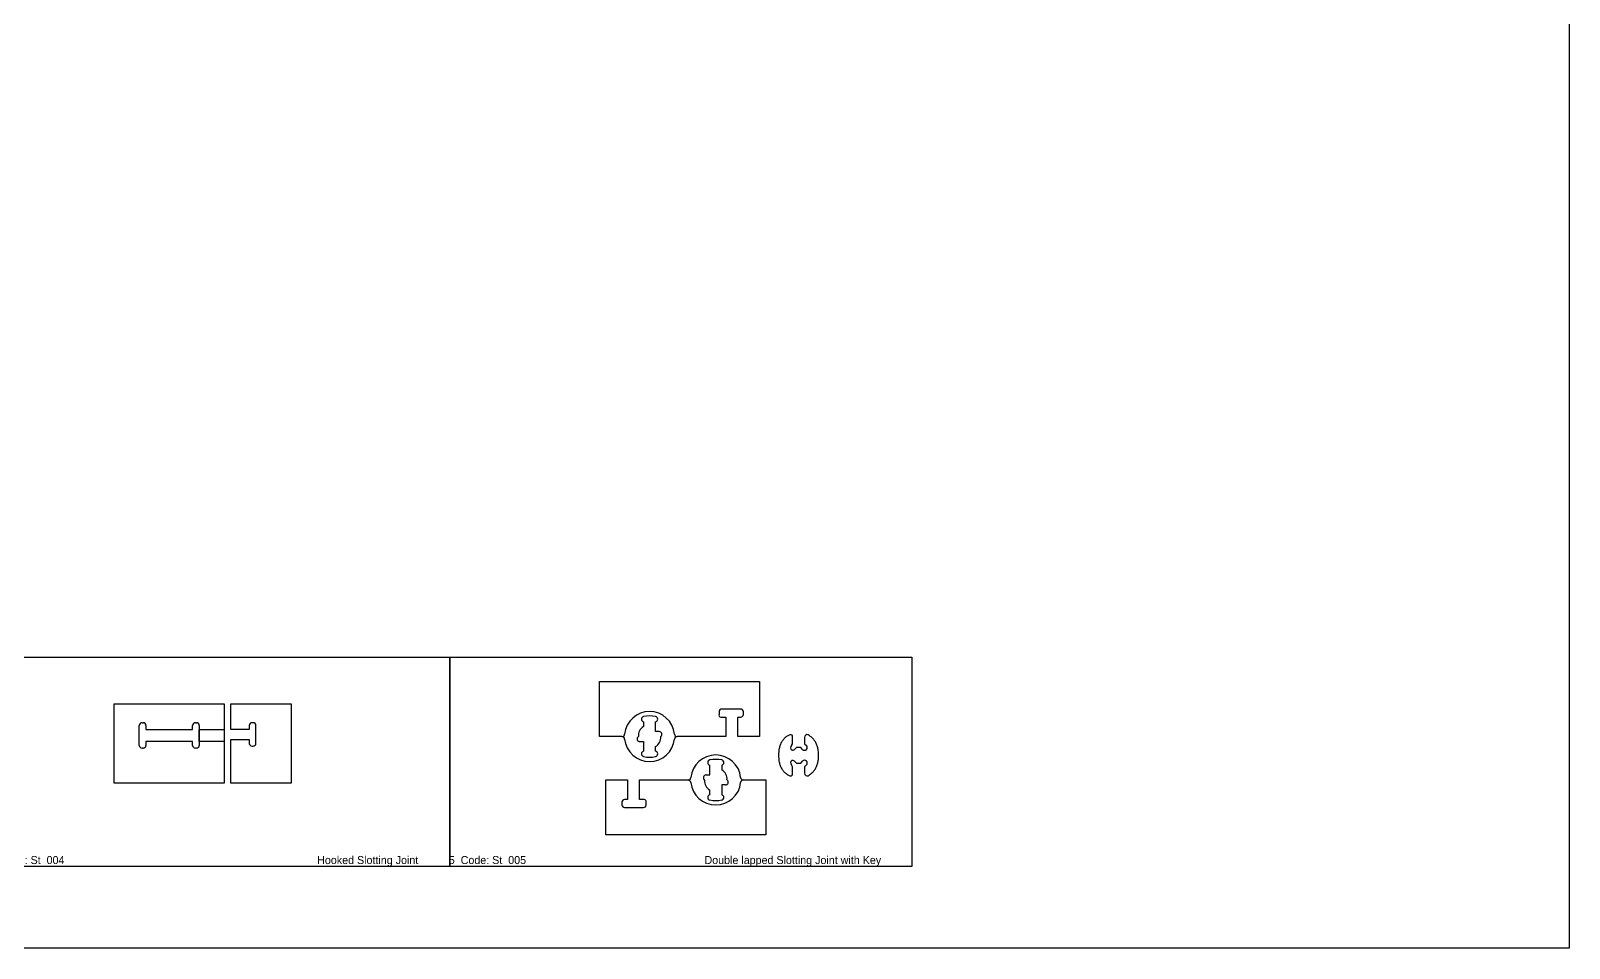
# Model space of a CAD drawing. Extents: x -5 to 6482, y 2 to 3133.
# Drawn here: x 4175 to 6482, y 2 to 1378 of the extents above; entities that cross this region are included whole.
import ezdxf

# ---------------------------------------------------------------- set-up
doc = ezdxf.new("R2010")
doc.units = 0
doc.layers.get('0').update_dxf_attribs({"linetype": 'CONTINUOUS'})
for name, color, linetype in [('3MM_ENGRAVE', 5, 'CONTINUOUS'), ('CUT_18_MM', 7, 'CONTINUOUS'), ('ENGRAVE_9MM', 3, 'CONTINUOUS'), ('TEXT', 9, 'CONTINUOUS')]:
    doc.layers.add(name, color=color, linetype=linetype)

# ---------------------------------------------------------------- blocks, each defined once
blk = doc.blocks.new('_U57')
at = {"layer": 'TEXT', "linetype": 'CONTINUOUS'}
blk.add_text('5  Code: St_005                                                            Double lapped Slotting Joint with Key', height=12, dxfattribs=at).set_placement((11396.6, 752.8))
blk = doc.blocks.new('_U56')
at = {"layer": 'TEXT', "linetype": 'CONTINUOUS'}
blk.add_text('4  Code: St_004                                                                                     Hooked Slotting Joint', height=12, dxfattribs=at).set_placement((10704.3, 752.8))

msp = doc.modelspace()

# ---------------------------------------------------------------- linework, layer by layer
for p, q in [((6482.4, 3132.7), (6482.4, 2.1)), ((4110.3, 438.5), (4803.5, 438.5)), ((4803.5, 438.5), (5496.7, 438.5)), ((4803.5, 124.6), (4803.5, 438.5)), ((4803.5, 438.5), (4803.5, 124.6)), ((5496.7, 438.5), (5496.7, 124.6)), ((4803.5, 124.6), (4110.3, 124.6)), ((5496.7, 124.6), (4803.5, 124.6)), ((6482.4, 2.1), (11.4, 2.1))]:
    msp.add_line(p, q)
at = {"layer": '3MM_ENGRAVE', "linetype": 'CONTINUOUS'}
for p, q in [((4427.9, 312.2), (4427.9, 330.2)), ((4427.9, 330.2), (4465.4, 330.2)), ((4465.4, 330.2), (4465.4, 312.2)), ((4465.4, 312.2), (4427.9, 312.2))]:
    msp.add_line(p, q, dxfattribs=at)
at = {"layer": 'CUT_18_MM', "color": 7, "linetype": 'CONTINUOUS'}
for p, q in [((5027.9, 319.5), (5027.9, 402)), ((5027.9, 402), (5267.9, 402)), ((5267.9, 402), (5267.9, 319.5)), ((4300.4, 249.8), (4300.4, 368.7)), ((4300.4, 368.7), (4465.4, 368.7)), ((4465.4, 368.7), (4465.4, 249.8)), ((4475.4, 330.2), (4475.4, 368.7)), ((4475.4, 368.7), (4565.4, 368.7)), ((4565.4, 368.7), (4565.4, 249.8)), ((5094.1, 349.5), (5094.1, 349.5)), ((5094.1, 349.5), (5094.1, 349.5)), ((5094.1, 349.5), (5094.1, 349.5)), ((5112.1, 349.5), (5112.1, 349.5)), ((5112.1, 349.5), (5112.1, 349.5)), ((5112.1, 349.5), (5112.1, 349.5)), ((5207.4, 356.6), (5207.4, 356.6)), ((5207.4, 356.6), (5207.4, 352.8)), ((5207.4, 352.8), (5207.4, 352.8)), ((5210, 348.7), (5210, 348.7)), ((5210, 348.7), (5217.4, 348.7)), ((5239.8, 360.7), (5211.5, 360.7)), ((5211.5, 360.7), (5211.5, 360.7)), ((5217.4, 348.7), (5217.4, 319.5)), ((5235.4, 319.5), (5235.4, 348.7)), ((5235.4, 348.7), (5239.8, 348.7)), ((5239.8, 360.7), (5239.8, 360.7)), ((5239.8, 348.7), (5239.8, 348.7)), ((5243.9, 352.8), (5243.9, 356.6)), ((5243.9, 356.6), (5243.9, 356.6)), ((5243.9, 352.8), (5243.9, 352.8)), ((4337.9, 306.3), (4337.9, 336.1)), ((4337.9, 336.1), (4337.9, 336.1)), ((4342, 340.2), (4342, 340.2)), ((4342, 340.2), (4343.8, 340.2)), ((4343.8, 340.2), (4343.8, 340.2)), ((4347.9, 336.1), (4347.9, 336.1)), ((4347.9, 336.1), (4347.9, 330.2)), ((4347.9, 330.2), (4417.9, 330.2)), ((4417.9, 330.2), (4417.9, 336.1)), ((4417.9, 336.1), (4417.9, 336.1)), ((4422, 340.2), (4422, 340.2)), ((4422, 340.2), (4423.8, 340.2)), ((4423.8, 340.2), (4423.8, 340.2)), ((4427.9, 336.1), (4427.9, 336.1)), ((4427.9, 336.1), (4427.9, 312.2)), ((4502.9, 330.2), (4475.4, 330.2)), ((4502.9, 336.1), (4502.9, 336.1)), ((4502.9, 336.1), (4502.9, 330.2)), ((4508.8, 340.2), (4507, 340.2)), ((4507, 340.2), (4507, 340.2)), ((4508.8, 340.2), (4508.8, 340.2)), ((4512.9, 309.3), (4512.9, 336.1)), ((4512.9, 336.1), (4512.9, 336.1)), ((5094.1, 341.5), (5094.1, 341.5)), ((5094.1, 341.5), (5094.1, 334.5)), ((5094.1, 334.5), (5094.1, 334.5)), ((5112.1, 327), (5112.1, 341.5)), ((5112.1, 341.5), (5112.1, 341.5)), ((5117.6, 327), (5112.1, 327)), ((5117.6, 327), (5117.6, 327)), ((4337.9, 306.3), (4337.9, 306.3)), ((4343.8, 302.2), (4342, 302.2)), ((4342, 302.2), (4342, 302.2)), ((4343.8, 302.2), (4343.8, 302.2)), ((4417.9, 312.2), (4347.9, 312.2)), ((4347.9, 312.2), (4347.9, 306.3)), ((4347.9, 306.3), (4347.9, 306.3)), ((4417.9, 306.3), (4417.9, 312.2)), ((4417.9, 306.3), (4417.9, 306.3)), ((4423.8, 302.2), (4422, 302.2)), ((4422, 302.2), (4422, 302.2)), ((4423.8, 302.2), (4423.8, 302.2)), ((4427.9, 312.2), (4427.9, 306.3)), ((4427.9, 306.3), (4427.9, 306.3)), ((4475.4, 249.8), (4475.4, 315.2)), ((4475.4, 315.2), (4502.9, 315.2)), ((4502.9, 315.2), (4502.9, 309.3)), ((4502.9, 309.3), (4502.9, 309.3)), ((4507, 305.2), (4507, 305.2)), ((4507, 305.2), (4508.8, 305.2)), ((4508.8, 305.2), (4508.8, 305.2)), ((4512.9, 309.3), (4512.9, 309.3)), ((5061.7, 319.5), (5027.9, 319.5)), ((5086.3, 319.5), (5086.3, 319.5)), ((5088.6, 312), (5088.6, 312)), ((5088.6, 312), (5094.1, 312)), ((5094.1, 312), (5094.1, 297.4)), ((5112.1, 297.4), (5112.1, 304.5)), ((5112.1, 304.5), (5112.1, 304.5)), ((5119.9, 319.5), (5119.9, 319.5)), ((5217.4, 319.5), (5144.5, 319.5)), ((5267.9, 319.5), (5235.4, 319.5)), ((5313.7, 322.2), (5313.7, 322.2)), ((5313.7, 322.2), (5313.7, 322.2)), ((5316.2, 305.9), (5317.6, 308.8)), ((5316.2, 305.9), (5316.2, 305.9)), ((5317.6, 308.8), (5317.6, 318.3)), ((5317.6, 318.3), (5317.6, 318.3)), ((5323.4, 303), (5320.5, 300.1)), ((5320.5, 300.1), (5320.5, 300.1)), ((5329.8, 303), (5323.4, 303)), ((5332.7, 300.1), (5329.8, 303)), ((5332.7, 300.1), (5332.7, 300.1)), ((5335.6, 318.3), (5335.6, 318.3)), ((5335.6, 318.3), (5335.6, 308.8)), ((5335.6, 308.8), (5338.5, 305.9)), ((5338.5, 305.9), (5338.5, 305.9)), ((5094.1, 297.4), (5094.1, 297.4)), ((5094.1, 289.5), (5094.1, 289.5)), ((5112.1, 289.5), (5112.1, 289.5)), ((5112.1, 289.5), (5112.1, 289.5)), ((5193.4, 284.3), (5193.4, 284.3)), ((5211.5, 284.4), (5211.5, 284.4)), ((5211.5, 284.4), (5211.5, 284.4)), ((5317.6, 274), (5316.2, 276.9)), ((5316.2, 276.9), (5316.2, 276.9)), ((5320.5, 282.7), (5320.5, 282.7)), ((5320.5, 282.7), (5323.4, 279.8)), ((5323.4, 279.8), (5329.8, 279.8)), ((5329.8, 279.8), (5332.7, 282.7)), ((5332.7, 282.7), (5332.7, 282.7)), ((5338.5, 276.9), (5335.6, 274)), ((5338.5, 276.9), (5338.5, 276.9)), ((5037.6, 171.9), (5037.6, 254.4)), ((5037.6, 254.4), (5070.1, 254.4)), ((5070.1, 254.4), (5070.1, 225.1)), ((5088.1, 225.1), (5088.1, 254.4)), ((5088.1, 254.4), (5161, 254.4)), ((5185.7, 254.4), (5185.7, 254.4)), ((5188, 261.9), (5188, 261.9)), ((5188, 261.9), (5193.5, 261.9)), ((5193.5, 261.9), (5193.5, 276.4)), ((5193.5, 276.4), (5193.5, 276.4)), ((5211.5, 276.4), (5211.5, 269.4)), ((5211.5, 269.4), (5211.5, 269.4)), ((5219.2, 254.4), (5219.2, 254.4)), ((5243.8, 254.4), (5277.6, 254.4)), ((5277.6, 254.4), (5277.6, 171.9)), ((5317.6, 264.5), (5317.6, 274)), ((5317.6, 264.5), (5317.6, 264.5)), ((5335.6, 274), (5335.6, 264.5)), ((5335.6, 264.5), (5335.6, 264.5)), ((4465.4, 249.8), (4300.4, 249.8)), ((4565.4, 249.8), (4475.4, 249.8)), ((5193.5, 232.3), (5193.5, 239.4)), ((5193.5, 239.4), (5193.5, 239.4)), ((5193.5, 232.3), (5193.5, 232.3)), ((5217, 246.9), (5211.5, 246.9)), ((5211.5, 246.9), (5211.5, 232.3)), ((5211.5, 232.3), (5211.5, 232.3)), ((5217, 246.9), (5217, 246.9)), ((5061.6, 221), (5061.6, 221)), ((5061.6, 221), (5061.6, 217.2)), ((5061.6, 217.2), (5061.6, 217.2)), ((5070.1, 225.1), (5065.7, 225.1)), ((5065.7, 225.1), (5065.7, 225.1)), ((5065.7, 213.1), (5065.7, 213.1)), ((5065.7, 213.1), (5094, 213.1)), ((5095.5, 225.1), (5088.1, 225.1)), ((5094, 213.1), (5094, 213.1)), ((5095.5, 225.1), (5095.5, 225.1)), ((5098.1, 217.2), (5098.1, 221)), ((5098.1, 221), (5098.1, 221)), ((5098.1, 217.2), (5098.1, 217.2)), ((5193.5, 224.4), (5193.5, 224.4)), ((5193.5, 224.4), (5193.5, 224.4)), ((5193.5, 224.4), (5193.5, 224.4)), ((5211.5, 224.4), (5211.5, 224.4)), ((5211.5, 224.4), (5211.5, 224.4)), ((5211.5, 224.4), (5211.5, 224.4)), ((5277.6, 171.9), (5037.6, 171.9))]:
    msp.add_line(p, q, dxfattribs=at)
for centre, radius, start, end in [((5095.1, 345.5), 4.1, 103.2632, 256.7354), ((5103.1, 306.1), 44.3, 78.2852, 101.7148), ((5111.2, 345.5), 4.1, 283.2646, 76.7368), ((5210.3, 351.8), 3.05, 159.7373, 265.0241), ((5211.5, 356.6), 4.1, 90, 180), ((5239.8, 356.6), 4.1, 360, 90), ((5239.8, 352.8), 4.1, 270, 0), ((4342, 336.1), 4.1, 90, 180), ((4343.8, 336.1), 4.1, 360, 90), ((4422, 336.1), 4.1, 90, 180), ((4423.8, 336.1), 4.1, 360, 90), ((4507, 336.1), 4.1, 90, 180), ((4508.8, 336.1), 4.1, 360, 90), ((5101.8, 321), 15.5, 119.5811, 185.6475), ((5117.6, 322.9), 4.1, 303.9763, 90), ((4342, 306.3), 4.1, 180, 270), ((4343.8, 306.3), 4.1, 270, 0), ((4422, 306.3), 4.1, 180, 270), ((4423.8, 306.3), 4.1, 270, 0), ((4507, 309.3), 4.1, 180, 270), ((4508.8, 309.3), 4.1, 270, 0), ((5061.7, 315.4), 4.1, 5.6561, 90), ((5103.1, 319.5), 37.5, 185.6561, 354.3439), ((5088.6, 316.1), 4.1, 123.9763, 270), ((5104.5, 317.9), 15.5, 299.5811, 5.6475), ((5144.5, 315.4), 4.1, 90, 174.3439), ((5334.5, 293.3), 37.9, 163.3982, 171.8533), ((5331.4, 294.3), 34.6, 154.4494, 163.4325), ((5327.6, 296.1), 30.4, 144.6955, 154.4841), ((5324, 298.6), 26, 133.8678, 144.7255), ((5321.3, 301.5), 22.1, 121.7726, 133.8813), ((5319.7, 304), 19.1, 108.412, 121.7519), ((5314.7, 319.2), 3.08, 341.5908, 108.7404), ((5318, 302.8), 3.64, 119.2586, 313.8406), ((5335.6, 303), 4.1, 225.0001, 44.9999), ((5339.7, 318.3), 4.1, 71.3942, 180), ((5336.6, 313.6), 9.63, 43.8589, 62.6616), ((5331.9, 301.5), 22.1, 46.1187, 58.2274), ((5329.2, 298.6), 26, 35.2745, 46.1322), ((5325.6, 296.1), 30.4, 25.5159, 35.3045), ((5321.8, 294.3), 34.6, 16.5675, 25.5506), ((5318.7, 293.3), 37.9, 8.1467, 16.6018), ((5095.1, 293.5), 4.1, 103.2604, 255.8456), ((5103.1, 332.8), 44.3, 258.1785, 281.7229), ((5111.2, 293.5), 4.1, 283.276, 76.7354), ((5202.4, 254.4), 37.5, 5.6561, 174.3439), ((5194.4, 280.4), 4.1, 104.1544, 256.7396), ((5202.5, 241), 44.3, 78.2771, 101.8215), ((5210.5, 280.4), 4.1, 283.2646, 76.724), ((5320.9, 294.5), 24.2, 170.023, 180.5129), ((5424, 294.3), 127.4, 179.989, 184.5631), ((5334.5, 289.5), 37.9, 188.1467, 196.6018), ((5331.4, 288.5), 34.6, 196.5675, 205.5506), ((5318, 280.1), 3.64, 46.1594, 240.7414), ((5335.6, 279.8), 4.1, 315.0001, 134.9999), ((5321.9, 288.5), 34.6, 334.4494, 343.4325), ((5318.7, 289.5), 37.9, 343.3982, 351.8533), ((5332.3, 294.1), 24.3, 0.48, 10.9535), ((5229.3, 294.3), 127.4, 355.4369, 0.011), ((5161.3, 258.1), 3.79, 265.5643, 358.7797), ((5188, 257.8), 4.1, 90, 236.0237), ((5201.1, 252.8), 15.5, 174.3525, 240.4189), ((5203.8, 255.9), 15.5, 354.3525, 60.4189), ((5217, 251), 4.1, 270, 56.0237), ((5243.6, 258.3), 3.92, 183.2354, 272.4207), ((5327.6, 286.7), 30.4, 205.5159, 215.3045), ((5324.1, 284.2), 26, 215.2745, 226.1322), ((5321.4, 281.3), 22.1, 226.1187, 238.2274), ((5318.6, 276.3), 16.4, 237.146, 252.6925), ((5314.7, 263.6), 3.08, 251.2619, 18.4094), ((5339.7, 264.5), 4.1, 180, 288.6052), ((5337.1, 268.6), 8.82, 296.458, 317.0183), ((5331.9, 281.3), 22.1, 301.7726, 313.8813), ((5329.2, 284.2), 26, 313.8678, 324.7255), ((5325.6, 286.7), 30.4, 324.6955, 334.4841), ((5194.4, 228.3), 4.1, 103.2646, 256.7368), ((5210.5, 228.3), 4.1, 283.2632, 76.7354), ((5065.7, 221), 4.1, 90, 180), ((5065.7, 217.2), 4.1, 180, 270), ((5094, 217.2), 4.1, 270, 0), ((5095.2, 222.1), 3.05, 339.7373, 85.0241), ((5202.5, 267.8), 44.3, 258.2852, 281.7148)]:
    msp.add_arc(centre, radius, start, end, dxfattribs=at)
at = {"layer": 'ENGRAVE_9MM', "linetype": 'CONTINUOUS'}
for p, q in [((5094.1, 349.5), (5094.1, 349.5)), ((5094.1, 349.5), (5094.1, 349.5)), ((5094.1, 349.5), (5094.1, 349.5)), ((5112.1, 349.5), (5112.1, 349.5)), ((5112.1, 349.5), (5112.1, 349.5)), ((5112.1, 349.5), (5112.1, 349.5)), ((5094.1, 341.5), (5094.1, 341.5)), ((5094.1, 341.5), (5094.1, 334.5)), ((5094.1, 334.5), (5094.1, 334.5)), ((5112.1, 327), (5112.1, 341.5)), ((5112.1, 341.5), (5112.1, 341.5)), ((5117.6, 327), (5112.1, 327)), ((5117.6, 327), (5117.6, 327)), ((5086.3, 319.5), (5086.3, 319.5)), ((5088.6, 312), (5088.6, 312)), ((5088.6, 312), (5094.1, 312)), ((5094.1, 312), (5094.1, 297.4)), ((5112.1, 297.4), (5112.1, 304.5)), ((5112.1, 304.5), (5112.1, 304.5)), ((5119.9, 319.5), (5119.9, 319.5)), ((5094.1, 297.4), (5094.1, 297.4)), ((5094.1, 289.5), (5094.1, 289.5)), ((5112.1, 289.5), (5112.1, 289.5)), ((5112.1, 289.5), (5112.1, 289.5)), ((5193.4, 284.3), (5193.4, 284.3)), ((5211.5, 284.4), (5211.5, 284.4)), ((5211.5, 284.4), (5211.5, 284.4)), ((5185.7, 254.4), (5185.7, 254.4)), ((5188, 261.9), (5188, 261.9)), ((5188, 261.9), (5193.5, 261.9)), ((5193.5, 261.9), (5193.5, 276.4)), ((5193.5, 276.4), (5193.5, 276.4)), ((5211.5, 276.4), (5211.5, 269.4)), ((5211.5, 269.4), (5211.5, 269.4)), ((5219.2, 254.4), (5219.2, 254.4)), ((5193.5, 232.3), (5193.5, 239.4)), ((5193.5, 239.4), (5193.5, 239.4)), ((5193.5, 232.3), (5193.5, 232.3)), ((5217, 246.9), (5211.5, 246.9)), ((5211.5, 246.9), (5211.5, 232.3)), ((5211.5, 232.3), (5211.5, 232.3)), ((5217, 246.9), (5217, 246.9)), ((5193.5, 224.4), (5193.5, 224.4)), ((5193.5, 224.4), (5193.5, 224.4)), ((5193.5, 224.4), (5193.5, 224.4)), ((5211.5, 224.4), (5211.5, 224.4)), ((5211.5, 224.4), (5211.5, 224.4)), ((5211.5, 224.4), (5211.5, 224.4))]:
    msp.add_line(p, q, dxfattribs=at)
for centre, radius, start, end in [((5103.1, 319.5), 37.5, 5.6561, 174.3439), ((5095.1, 345.5), 4.1, 103.2632, 256.7354), ((5103.1, 306.1), 44.3, 78.2852, 101.7148), ((5111.2, 345.5), 4.1, 283.2646, 76.7368), ((5061.7, 323.6), 4.1, 270, 354.3439), ((5101.8, 321), 15.5, 119.5811, 185.6475), ((5117.6, 322.9), 4.1, 303.9763, 90), ((5144.5, 323.6), 4.1, 185.6561, 270), ((5061.7, 315.4), 4.1, 5.6561, 90), ((5103.1, 319.5), 37.5, 185.6561, 354.3439), ((5088.6, 316.1), 4.1, 123.9763, 270), ((5104.5, 317.9), 15.5, 299.5811, 5.6475), ((5144.5, 315.4), 4.1, 90, 174.3439), ((5095.1, 293.5), 4.1, 103.2604, 255.8456), ((5103.1, 332.8), 44.3, 258.1785, 281.7229), ((5111.2, 293.5), 4.1, 283.276, 76.7354), ((5194.4, 280.4), 4.1, 104.1544, 256.7396), ((5202.5, 241), 44.3, 78.2771, 101.8215), ((5210.5, 280.4), 4.1, 283.2646, 76.724), ((5161, 250.3), 4.1, 5.6561, 90), ((5188, 257.8), 4.1, 90, 236.0237), ((5201.1, 252.8), 15.5, 174.3525, 240.4189), ((5203.8, 255.9), 15.5, 354.3525, 60.4189), ((5217, 251), 4.1, 270, 56.0237), ((5243.8, 250.3), 4.1, 89.998, 174.3459), ((5202.4, 254.4), 37.5, 185.6561, 354.3439), ((5194.4, 228.3), 4.1, 103.2646, 256.7368), ((5210.5, 228.3), 4.1, 283.2632, 76.7354), ((5202.5, 267.8), 44.3, 258.2852, 281.7148)]:
    msp.add_arc(centre, radius, start, end, dxfattribs=at)

# ---------------------------------------------------------------- block references
at = {"layer": '3MM_ENGRAVE'}
for name in ['_U56', '_U57']:
    msp.add_blockref(name, (-6594.6, -624.5), dxfattribs=at)

doc.saveas('drawing.dxf')
